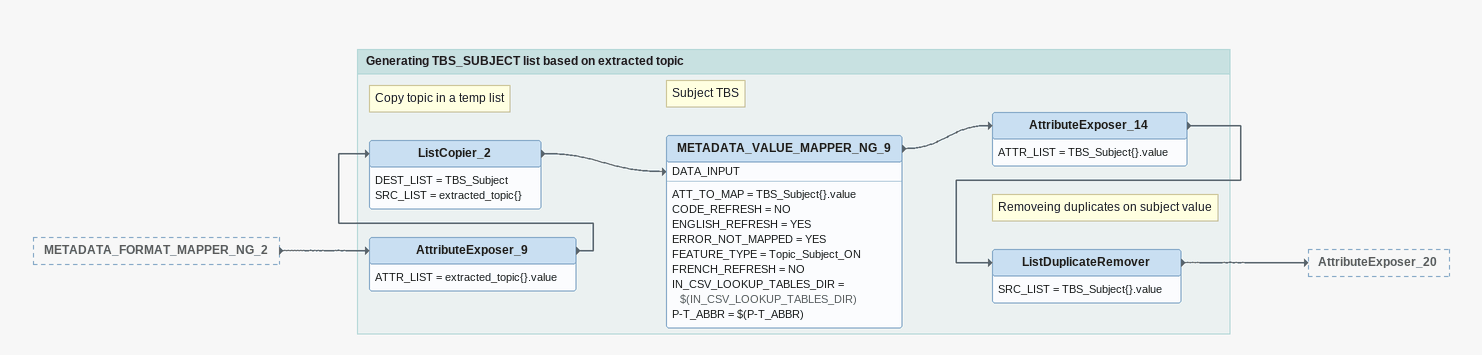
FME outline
METADATA_FORMAT_MAPPER_NG_2 [outside]
    -> AttributeExposer_9

Bookmark: Generating TBS_SUBJECT list based on extracted topic
AttributeExposer_9
    ATTR_LIST = extracted_topic{}.value
    -> ListCopier_2
Note: Copy topic in a temp list
ListCopier_2
    DEST_LIST = TBS_Subject
    SRC_LIST = extracted_topic{}
    -> METADATA_VALUE_MAPPER_NG_9 [DATA_INPUT]
Note: Subject TBS
METADATA_VALUE_MAPPER_NG_9
    ATT_TO_MAP = TBS_Subject{}.value
    CODE_REFRESH = NO
    ENGLISH_REFRESH = YES
    ERROR_NOT_MAPPED = YES
    FEATURE_TYPE = Topic_Subject_ON
    FRENCH_REFRESH = NO
    IN_CSV_LOOKUP_TABLES_DIR = $(IN_CSV_LOOKUP_TABLES_DIR)
    P-T_ABBR = $(P-T_ABBR)
    -> AttributeExposer_14
AttributeExposer_14
    ATTR_LIST = TBS_Subject{}.value
    -> ListDuplicateRemover
Note: Removeing duplicates on subject value
ListDuplicateRemover
    SRC_LIST = TBS_Subject{}.value
    -> AttributeExposer_20
